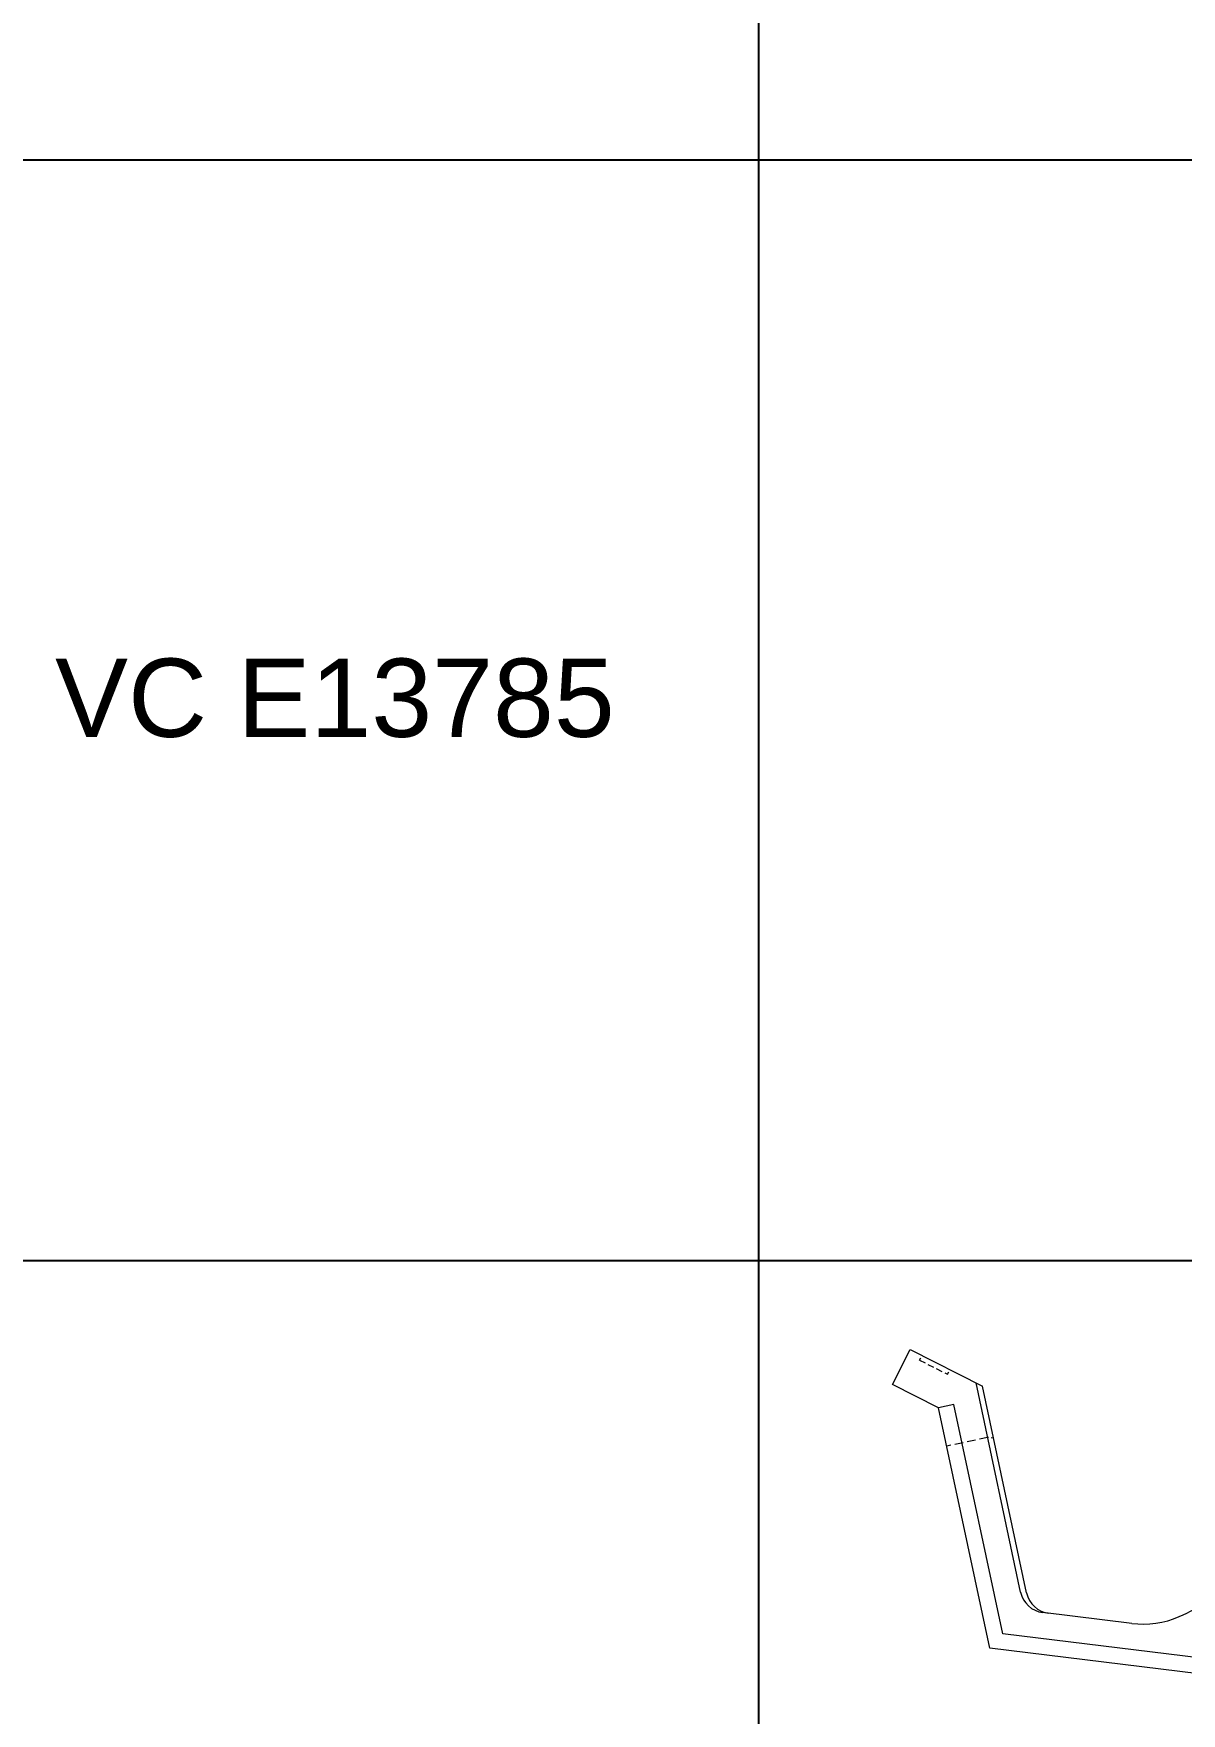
# Model space of a CAD drawing. Header units: millimetres. Extents: x 7018 to 13530, y 4187 to 5692.
# Drawn here: x 8005.9 to 8049.8, y 5014.3 to 5078.7 of the extents above; entities that cross this region are included whole.
import ezdxf

# ---------------------------------------------------------------- set-up
doc = ezdxf.new("R2010")
doc.units = ezdxf.units.MM
doc.linetypes.add('HIDDEN', pattern=[9.525, 6.35, -3.175])
doc.styles.get("Standard").update_dxf_attribs({"font": 'arial.ttf'})

msp = doc.modelspace()

# ---------------------------------------------------------------- linework, layer by layer
for p, q in [((8033.651, 5242.873), (8033.651, 4986.912)), ((7985.468, 5073.816), (8381.906, 5073.816)), ((7985.468, 5031.644), (8381.906, 5031.644))]:
    msp.add_line(p, q)
at = {"lineweight": 20}
for p, q in [((8038.78, 5026.9), (8039.461, 5028.237)), ((8039.461, 5028.237), (8042.23, 5026.826)), ((8040.545, 5026.001), (8038.78, 5026.9))]:
    msp.add_line(p, q, dxfattribs=at)
at = {"color": 4, "linetype": 'HIDDEN', "lineweight": 20, "ltscale": 0.006299}
for p, q in [((8039.815, 5027.831), (8039.906, 5028.01)), ((8040.885, 5027.287), (8040.975, 5027.465))]:
    msp.add_line(p, q, dxfattribs=at)
at = {"color": 4, "linetype": 'HIDDEN', "lineweight": 20, "ltscale": 0.037795}
msp.add_line((8039.815, 5027.831), (8040.885, 5027.287), dxfattribs=at)
at = {"color": 7, "lineweight": 20}
for p, q in [((8043.68, 5018.943), (8041.978, 5026.954)), ((8043.911, 5018.915), (8042.23, 5026.826)), ((8041.131, 5026.126), (8040.545, 5026.001)), ((8042.999, 5017.34), (8041.131, 5026.126)), ((8042.501, 5016.796), (8040.545, 5026.001)), ((8047.941, 5017.741), (8044.537, 5018.158)), ((8052.62, 5016.158), (8042.999, 5017.34)), ((8052.557, 5015.562), (8042.501, 5016.796))]:
    msp.add_line(p, q, dxfattribs=at)
at = {"color": 4, "linetype": 'HIDDEN', "lineweight": 20, "ltscale": 0.050394}
msp.add_line((8042.421, 5024.866), (8040.856, 5024.534), dxfattribs=at)
at = {"color": 4, "linetype": 'HIDDEN', "lineweight": 20, "ltscale": 0.007328}
msp.add_line((8042.652, 5024.838), (8042.421, 5024.866), dxfattribs=at)
at = {"color": 7, "lineweight": 20}
for centre, radius, start, end in [((8046.576, 5025.342), 8, 293.46068, 311.62866), ((8044.659, 5019.151), 1, 192, 263), ((8044.89, 5019.123), 1, 192, 263), ((8048.367, 5021.214), 3.5, 263, 293.46068)]:
    msp.add_arc(centre, radius, start, end, dxfattribs=at)

# ---------------------------------------------------------------- texts
at = {"insert": (8017.428, 5053.188), "char_height": 2.9997, "width": 34.34827, "attachment_point": 5}
msp.add_mtext('VC E13785', dxfattribs=at)

doc.saveas('drawing.dxf')
